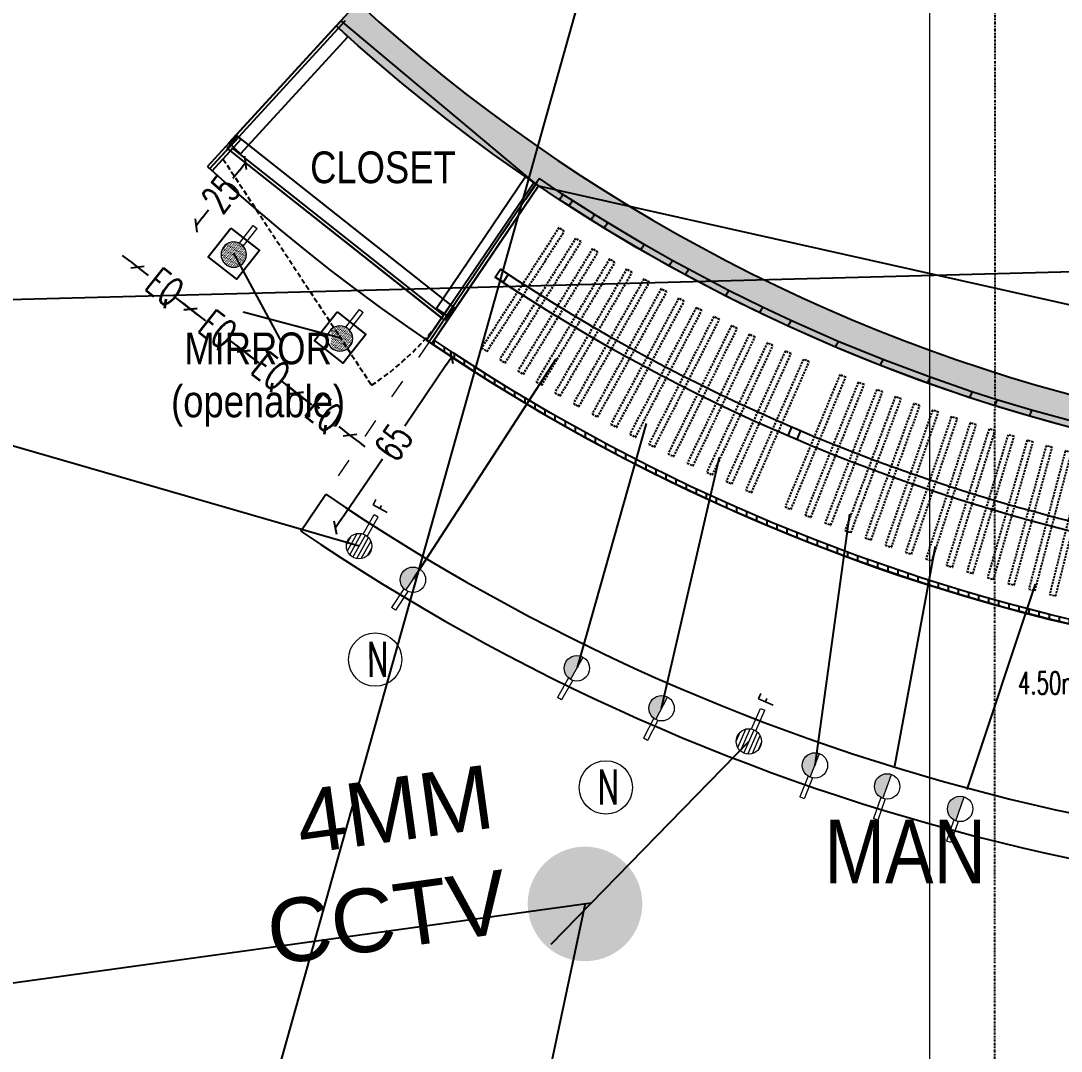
# Model space of a CAD drawing. Header units: millimetres. Extents: x 1734 to 22014, y 983 to 3953.
# Drawn here: x 3007.7 to 3335.3, y 2669.5 to 2993.9 of the extents above; entities that cross this region are included whole.
import ezdxf

# ---------------------------------------------------------------- set-up
doc = ezdxf.new("R2010")
doc.units = ezdxf.units.MM
for name, pattern in [('ACAD_ISO03W100', [30, 12, -18]), ('DASH', [0.35, 0.25, -0.1]), ('DASHDOT', [25.4, 12.7, -6.35, 0, -6.35]), ('HIDDEN1', [0.375, 0.25, -0.125]), ('HIDDEN2', [4.7624999999999975, 3.174999999999998, -1.587499999999999]), ('PUNTO2', [0.125, 0, -0.125])]:
    doc.linetypes.add(name, pattern=pattern)
for name, color, linetype in [('FLOO_areas', 6, 'Continuous'), ('LAY_frames', 3, 'Continuous'), ('LAY_furn prod', 8, 'Continuous'), ('LAY_furn wall', 1, 'Continuous'), ('LAY_new wall', 6, 'Continuous'), ('LAY_new wall hatch', 8, 'Continuous'), ('LAY_text', 3, 'Continuous'), ('LD_beam', 240, 'Continuous'), ('LD_light integrated', 240, 'Continuous'), ('LD_pointing', 30, 'Continuous'), ('LD_quote', 242, 'Continuous'), ('MAT_mirror', 9, 'Continuous'), ('MATERIALE_xorel scuro', 177, 'Continuous'), ('MATERIALS_blackglass', 10, 'Continuous'), ('SURVEY_axis', 8, 'Continuous'), ('SURVEY_proiections', 8, 'Continuous'), ('SURVEY_window', 2, 'Continuous')]:
    doc.layers.add(name, color=color, linetype=linetype)
doc.layers.add('LD_light', color=240, linetype='Continuous', lineweight=5)
doc.layers.add('LD_text', color=7, linetype='Continuous', lineweight=9)
doc.styles.add('Detail 1-50', font='Arial Narrow.ttf', dxfattribs={"height": 0.125})
doc.styles.add('SIMPLEX', font='SIMPLEX.SHX', dxfattribs={"width": 0.65})
doc.styles.get("Standard").update_dxf_attribs({"font": 'Arial.ttf'})
doc.dimstyles.new('Illuminazione 1_100', dxfattribs={"dimtxt": 9, "dimasz": 3, "dimexe": 0.05, "dimexo": 0.05, "dimgap": 1.5, "dimtad": 0, "dimdec": 0, "dimlfac": -1, "dimzin": 0, "dimdsep": 46, "dimtxsty": 'SIMPLEX', "dimblk": 'LINEET2S', "dimcen": 0, "dimdle": 0.1000000014901161, "dimse1": 1, "dimse2": 1, "dimclrd": 7, "dimclrt": 256, "dimadec": 0, "dimazin": 0, "dimtfac": 1, "dimtdec": 0, "dimtix": 1, "dimtmove": 2, "dimatfit": 3, "dimldrblk": 'OBLIQUE', "dimfxl": 1, "dimtolj": 1, "dimarcsym": 0})

# ---------------------------------------------------------------- blocks, each defined once
blk = doc.blocks.new('LINEET2S')
blk.add_line((-1, 0), (0, 0))
at = {"color": 5}
blk.add_line((0.5, 0.5), (-0.5, -0.5), dxfattribs=at)
blk = doc.blocks.new('*D316')
at = {"layer": 'DEFPOINTS', "color": 0, "transparency": 16777216}
for p in [(3078.342246292975, 2949.17870979653), (3090.093342338753, 2940.025951754117), (3074.726183149559, 2920.296274344729)]:
    blk.add_point(p, dxfattribs=at)
at = {"layer": 'LD_quote', "color": 7, "lineweight": -2, "transparency": 16777216}
for p, q in [((3076.498791379063, 2946.81192421681), (3074.490419412297, 2944.233403975398)), ((3064.818542017694, 2931.815817966862), (3066.82691398446, 2934.394338208275))]:
    blk.add_line(p, q, dxfattribs=at)
at = {"layer": 'LD_quote', "color": 7, "lineweight": -2, "transparency": 16777216, "xscale": 3, "yscale": 3, "zscale": 3}
for p, rotation in [((3078.342246292976, 2949.178709796531), 52.08549308568668), ((3062.975087103781, 2929.449032387142), 232.0854930856867)]:
    blk.add_blockref('LINEET2S', p, dxfattribs=dict(at, rotation=rotation))
at = {"layer": 'LD_quote', "transparency": 16777216, "insert": (3070.658666698379, 2939.313871091837), "char_height": 9, "attachment_point": 5, "rotation": 52.08549308568668, "style": 'SIMPLEX'}
blk.add_mtext('\\A1;25', dxfattribs=at)
blk = doc.blocks.new('_Oblique')
at = {"color": 0, "linetype": 'ByBlock', "lineweight": -2}
blk.add_line((-0.5, -0.5), (0.5, 0.5), dxfattribs=at)
blk = doc.blocks.new('*D317')
at = {"layer": 'DEFPOINTS', "color": 0, "transparency": 16777216}
for p in [(3057.998398743187, 2933.505829609387), (3074.725269969535, 2920.296995442173), (3061.151150034264, 2903.107548342304)]:
    blk.add_point(p, dxfattribs=at)
at = {"layer": 'LD_quote', "color": 7, "lineweight": -2, "transparency": 16777216}
for p, q in [((3042.069863933776, 2918.175611005541), (3039.715449059635, 2920.034839501565)), ((3044.424278807916, 2916.316382509518), (3047.784582813541, 2913.662825979961)), ((3061.151150034263, 2903.107548342304), (3057.790846028638, 2905.76110487186)), ((3063.505564908403, 2901.248319846281), (3065.859979782544, 2899.389091350257))]:
    blk.add_line(p, q, dxfattribs=at)
at = {"layer": 'LD_quote', "color": 7, "lineweight": -2, "transparency": 16777216, "xscale": 3, "yscale": 3, "zscale": 3}
for p, rotation in [((3044.424278807916, 2916.316382509518), 321.7026428640445), ((3061.151150034263, 2903.107548342304), 141.7026428640445)]:
    blk.add_blockref('LINEET2S', p, dxfattribs=dict(at, rotation=rotation))
at = {"layer": 'LD_quote', "transparency": 16777216, "insert": (3052.787714421091, 2909.711965425911), "char_height": 9, "attachment_point": 5, "rotation": 321.7026428640445, "style": 'SIMPLEX'}
blk.add_mtext('\\A1;EQ', dxfattribs=at)
blk = doc.blocks.new('farettosingolo11.5x11.5')
at = {"layer": 'LD_beam'}
blk.add_lwpolyline([(-5.75, 5.75), (5.75, 5.75), (5.75, -5.75), (-5.75, -5.75)], close=True, dxfattribs=at)
blk.add_point((0, 0), dxfattribs=at)
blk = doc.blocks.new('pureopalplan')
at = {"layer": 'LD_light'}
h = blk.add_hatch(dxfattribs=at)
h.set_pattern_fill('DOTS', color=256, scale=8.062499999999915)
h.set_pattern_definition([(0, (0, 0), (0.2519531249999973, 0.5039062499999947), [0, -0.5039062499999947])])
h.paths.add_polyline_path([(4.299999999999954, 0, 1), (-4.299999999999954, 0, 1)])
for p, q in [((4.223737791997336, 0.8062499999987267), (11.80825933779306, 0.8062499999987267)), ((11.80825933779306, -0.8062500000012278), (11.80825933779306, 0.8062499999987267)), ((4.223737791997336, -0.8062500000012278), (11.80825933779306, -0.8062500000012278))]:
    blk.add_line(p, q, dxfattribs=at)
blk.add_circle((0, 0), 4.299999999999954, dxfattribs=at)
blk = doc.blocks.new('*D318')
at = {"layer": 'DEFPOINTS', "color": 0, "transparency": 16777216}
for p in [(3074.72618314956, 2920.29627434473), (3091.453054375907, 2907.087440177517), (3077.87893444063, 2889.89799307764)]:
    blk.add_point(p, dxfattribs=at)
at = {"layer": 'LD_quote', "color": 7, "lineweight": -2, "transparency": 16777216}
for p, q in [((3058.797648340143, 2904.966055740876), (3056.443233466003, 2906.8252842369)), ((3061.152063214284, 2903.106827244852), (3064.512367219909, 2900.453270715296)), ((3077.87893444063, 2889.89799307764), (3074.518630435006, 2892.551549607196)), ((3080.233349314771, 2888.038764581616), (3082.587764188911, 2886.179536085593))]:
    blk.add_line(p, q, dxfattribs=at)
at = {"layer": 'LD_quote', "color": 7, "lineweight": -2, "transparency": 16777216, "xscale": 3, "yscale": 3, "zscale": 3}
for p, rotation in [((3061.152063214284, 2903.106827244852), 321.7026428640463), ((3077.87893444063, 2889.89799307764), 141.7026428640463)]:
    blk.add_blockref('LINEET2S', p, dxfattribs=dict(at, rotation=rotation))
at = {"layer": 'LD_quote', "transparency": 16777216, "insert": (3069.515498827457, 2896.502410161245), "char_height": 9, "attachment_point": 5, "rotation": 321.7026428640463, "style": 'SIMPLEX'}
blk.add_mtext('\\A1;EQ', dxfattribs=at)
blk = doc.blocks.new('*D319')
at = {"layer": 'DEFPOINTS', "color": 0, "transparency": 16777216}
for p in [(3091.452141195881, 2907.088161274961), (3108.179012422224, 2893.879327107749), (3094.604892486955, 2876.689880007884)]:
    blk.add_point(p, dxfattribs=at)
at = {"layer": 'LD_quote', "color": 7, "lineweight": -2, "transparency": 16777216}
for p, q in [((3075.523606386472, 2891.75794267112), (3073.169191512332, 2893.617171167144)), ((3077.878021260612, 2889.898714175097), (3081.238325266236, 2887.245157645541)), ((3094.604892486956, 2876.689880007884), (3091.244588481332, 2879.34343653744)), ((3096.959307361096, 2874.830651511861), (3099.313722235236, 2872.971423015837))]:
    blk.add_line(p, q, dxfattribs=at)
at = {"layer": 'LD_quote', "color": 7, "lineweight": -2, "transparency": 16777216, "xscale": 3, "yscale": 3, "zscale": 3}
for p, rotation in [((3077.878021260612, 2889.898714175097), 321.7026428640413), ((3094.604892486956, 2876.689880007884), 141.7026428640413)]:
    blk.add_blockref('LINEET2S', p, dxfattribs=dict(at, rotation=rotation))
at = {"layer": 'LD_quote', "transparency": 16777216, "insert": (3086.241456873784, 2883.29429709149), "char_height": 9, "attachment_point": 5, "rotation": 321.7026428640413, "style": 'SIMPLEX'}
blk.add_mtext('\\A1;EQ', dxfattribs=at)
blk = doc.blocks.new('*D320')
at = {"layer": 'DEFPOINTS', "color": 0, "transparency": 16777216}
for p in [(3108.184146419877, 2893.884852563719), (3124.911017646219, 2880.676018396506), (3111.336897710945, 2863.486571296635)]:
    blk.add_point(p, dxfattribs=at)
at = {"layer": 'LD_quote', "color": 7, "lineweight": -2, "transparency": 16777216}
for p, q in [((3092.255611610462, 2878.55463395987), (3089.901196736321, 2880.413862455895)), ((3094.610026484602, 2876.695405463847), (3097.970330490225, 2874.041848934291)), ((3111.336897710944, 2863.486571296634), (3107.976593705321, 2866.14012782619)), ((3113.691312585085, 2861.62734280061), (3116.045727459225, 2859.768114304587))]:
    blk.add_line(p, q, dxfattribs=at)
at = {"layer": 'LD_quote', "color": 7, "lineweight": -2, "transparency": 16777216, "xscale": 3, "yscale": 3, "zscale": 3}
for p, rotation in [((3094.610026484602, 2876.695405463847), 321.7026428640396), ((3111.336897710944, 2863.486571296634), 141.7026428640396)]:
    blk.add_blockref('LINEET2S', p, dxfattribs=dict(at, rotation=rotation))
at = {"layer": 'LD_quote', "transparency": 16777216, "insert": (3102.973462097774, 2870.090988380241), "char_height": 9, "attachment_point": 5, "rotation": 321.7026428640396, "style": 'SIMPLEX'}
blk.add_mtext('\\A1;EQ', dxfattribs=at)
blk = doc.blocks.new('purefasciostrettoplan')
at = {"layer": 'LD_light'}
blk.add_hatch(color=256, dxfattribs=at).paths.add_polyline_path([(-4.300000000000005, -3.20375193e-08, 1), (4.300000000000005, 0)])
for p, q in [((4.300000000000181, 0), (-4.300000001001535, -3.20375193e-08)), ((4.22373778999281, 0.8062499999999772), (11.80825933678989, 0.8062499999999772)), ((11.80825933678989, 0.8062499999999772), (11.80825933779124, -0.806250000000091)), ((4.223737790994163, -0.806250000000091), (11.80825933779124, -0.806250000000091))]:
    blk.add_line(p, q, dxfattribs=at)
blk.add_circle((0, 0), 4.300000000000005, dxfattribs=at)
blk = doc.blocks.new('A$C2ABF7FAD')
at = {"layer": 'LD_light', "ltscale": 0.5}
h = blk.add_hatch(dxfattribs=at)
h.set_pattern_fill('LINE', color=70, scale=10, angle=450.0000000140827, style=0)
h.set_pattern_definition([(90.00000001408272, (4318.243481400244, -3313.514310298712), (-1.25, -3.072372e-10), [])])
h.paths.add_polyline_path([(-9.2636473701e-06, 4.00000228616409, 1), (7.999990736352628, 4.00000228616409, 1)])
at = {"layer": 'LD_light', "color": 70}
for p, q in [((3.249990748467098, 7.929060644635682), (3.24999073809522, 14.9844295558014)), ((3.24999073809522, 14.9844295558014), (4.749990734606398, 14.98442957318912)), ((4.749990744981914, 7.929060662023402), (4.749990734606398, 14.98442957318912))]:
    blk.add_line(p, q, dxfattribs=at)
blk.add_circle((3.999990736352629, 4.00000228616409), 3.999999999999999, dxfattribs=at)
at = {"layer": 'LD_light', "color": 70, "insert": (3.999990736352629, 18.20237662298677), "char_height": 5.075721127553122, "width": 7.492213639557688, "attachment_point": 5, "rotation": 90.00000001434313, "style": 'SIMPLEX'}
blk.add_mtext('F', dxfattribs=at)
blk = doc.blocks.new('*D369')
at = {"layer": 'DEFPOINTS', "color": 0, "transparency": 16777216}
for p in [(3136.254876558538, 2892.83737781164), (3143.308522887426, 2888.049825258619), (3099.751282368944, 2839.055525749432)]:
    blk.add_point(p, dxfattribs=at)
at = {"layer": 'LD_beam', "color": 7, "lineweight": -2, "transparency": 16777216}
for p, q in [((3141.623741617137, 2885.56758593267), (3128.558664004443, 2866.318410969307)), ((3108.48970996812, 2836.750212522359), (3121.554787580813, 2855.999387485723))]:
    blk.add_line(p, q, dxfattribs=at)
at = {"layer": 'LD_beam', "color": 7, "lineweight": -2, "transparency": 16777216, "xscale": 3, "yscale": 3, "zscale": 3}
for p, rotation in [((3143.308522887426, 2888.049825258619), 55.83391154821252), ((3106.804928697831, 2834.267973196411), 235.8339115482125)]:
    blk.add_blockref('LINEET2S', p, dxfattribs=dict(at, rotation=rotation))
at = {"layer": 'LD_beam', "transparency": 16777216, "insert": (3125.056725792628, 2861.158899227515), "char_height": 9, "attachment_point": 5, "rotation": 55.83391154821252, "style": 'SIMPLEX'}
blk.add_mtext('\\A1;65', dxfattribs=at)
blk = doc.blocks.new('*D372')
at = {"layer": 'DEFPOINTS', "color": 0, "transparency": 16777216}
for p in [(3053.679612821601, 3080.058833684498), (3061.321507958283, 3073.092364494133), (2966.099444808351, 2983.987431985634)]:
    blk.add_point(p, dxfattribs=at)
at = {"layer": 'LD_beam', "color": 7, "lineweight": -2, "transparency": 16777216}
for p, q in [((3059.300427161183, 3070.875332150752), (3023.23375905776, 3031.311862042094)), ((2975.762420742133, 2979.23799513865), (3011.829088845554, 3018.801465247306))]:
    blk.add_line(p, q, dxfattribs=at)
at = {"layer": 'LD_beam', "color": 7, "lineweight": -2, "transparency": 16777216, "xscale": 3, "yscale": 3, "zscale": 3}
for p, rotation in [((3061.321507958283, 3073.092364494133), 47.64721734335128), ((2973.741339945033, 2977.020962795269), 227.6472173433513)]:
    blk.add_blockref('LINEET2S', p, dxfattribs=dict(at, rotation=rotation))
at = {"layer": 'LD_beam', "transparency": 16777216, "insert": (3017.531423951657, 3025.056663644701), "char_height": 9, "attachment_point": 5, "rotation": 47.64721734335128, "style": 'SIMPLEX'}
blk.add_mtext('\\A1;130', dxfattribs=at)
blk = doc.blocks.new('n')
at = {"layer": 'LD_light'}
blk.add_circle((0, 0), 8.4, dxfattribs=at)
at = {"layer": 'LD_light', "style": 'SIMPLEX', "width": 0.65}
blk.add_text('N', height=11.00743271275656, dxfattribs=at).set_placement((-2.548315764128347, -5.407151251711184))

msp = doc.modelspace()

# ---------------------------------------------------------------- hatches: boundary and pattern name
h = msp.add_hatch(color=3)
h.dxf.hatch_style = 1
h.paths.add_polyline_path([(3167.481062874605, 2713.400384484053, 1), (3203.202310079555, 2718.355069995145, 1)])
at = {"layer": 'LAY_new wall hatch'}
h = msp.add_hatch(color=144, dxfattribs=at)
h.dxf.hatch_style = 1
edge = h.paths.add_edge_path()
edge.add_arc((3478.831181513336, 3397.557809441917), 539.999999999802, 227.466394643193, 287.2872587308551)
edge.add_line((3639.298958400603, 2881.951280603653), (3642.270583898513, 2872.403011551082))
edge.add_arc((3478.831181513386, 3397.55780944215), 550.0000000000146, 227.4663946432055, 287.28725873084227, ccw=False)
edge.add_line((3107.018794232587, 2992.273281407131), (3113.77901945588, 2999.64209100777))
at = {"layer": 'LD_light integrated'}
h = msp.add_hatch(dxfattribs=at)
h.set_pattern_fill('ANSI31', color=256, angle=45)
h.set_pattern_definition([(90, (5522.298864914985, 16571.18551707434), (-3.175, 9.992007221626409e-16), [])])
edge = h.paths.add_edge_path()
edge.add_line((3572.425935860556, 2794.781619211258), (3572.195124525635, 2796.263754875653))
edge.add_arc((3478.56265966058, 3397.516789398903), 608.5000000001004, 235.95297050537522, 278.85151073936845, ccw=False)
edge.add_line((3137.879814268523, 2893.326895751979), (3137.083206437983, 2892.27713714013))
edge.add_arc((3478.518533078775, 3396.167511037049), 608.6736327329136, 235.8784947261363, 278.8751586479237)

# ---------------------------------------------------------------- linework, layer by layer
at = {"color": 3}
for p, q in [((3043.722344086087, 2503.001023814338), (3206.270492847712, 3081.454430061675)), ((2770.342774325432, 2900.087779617275), (3359.699951774374, 2915.504084705053)), ((3187.249211753839, 2716.142308926699), (2592.089110239087, 2633.591128257205)), ((3185.381523193552, 2716.065958857521), (3063.313041507796, 2139.282783953748))]:
    msp.add_line(p, q, dxfattribs=at)
at = {"color": 144, "linetype": 'HIDDEN2', "ltscale": 0.2}
for points in [[(3177.133681679072, 2928.745620400792), (3152.781417118451, 2890.904277787588), (3154.463254567931, 2889.821954918226), (3178.815519128548, 2927.663297531431)], [(3182.406446986668, 2925.394038319469), (3158.479786800657, 2887.282164417188), (3160.173647862979, 2886.218757297812), (3184.100308048994, 2924.330631200093)], [(3187.716441229932, 2922.101756804556), (3164.218390444712, 2883.724138206004), (3165.924062382426, 2882.67978039333), (3189.422113167646, 2921.057398991881)], [(3193.062997509591, 2918.869189344284), (3169.996507320946, 2880.230646017993), (3171.71377591322, 2879.205468676279), (3194.780266101876, 2917.844012002563)], [(3198.445444334466, 2915.696741927186), (3175.813411737061, 2876.802126612074), (3177.542061306624, 2875.796258496633), (3200.174093904025, 2914.690873811744)], [(3203.863105705746, 2912.584812991141), (3181.668373129341, 2873.439010587023), (3183.408186569526, 2872.452578028071), (3205.602919145924, 2911.598380432191)], [(3209.315301201917, 2909.53379337331), (3187.560656154357, 2870.141720327393), (3189.311414956399, 2869.174847214169), (3211.066060003959, 2908.566920260087)], [(3214.801346064218, 2906.544066261054), (3193.489520781313, 2866.910669950475), (3195.251005061786, 2865.963477715677), (3216.562830344679, 2905.596874026262)], [(3220.320551282621, 2903.616007143825), (3199.454222385059, 2863.746265254275), (3201.22621091349, 2862.818872858827), (3222.092539811041, 2902.688614748379)], [(3225.872223682396, 2900.749983765979), (3205.454011839534, 2860.648903666553), (3207.23628206618, 2859.741427584648), (3227.654493909034, 2899.842507684076)], [(3231.455666011163, 2897.946356080605), (3211.488135611871, 2857.618974194917), (3213.280463695683, 2856.731528399395), (3233.247994094971, 2897.058910285081)], [(3237.070177026439, 2895.205476204325), (3217.555835857089, 2854.65685737795), (3219.357996693816, 2853.789553325979), (3238.872337863166, 2894.338172152356)], [(3242.715051583727, 2892.527688373051), (3223.656350513163, 2851.762925237431), (3225.468117763645, 2850.915871856516), (3244.526818834198, 2891.680634992139)], [(3248.389580725092, 2889.913328898774), (3229.788913396882, 2848.937541231598), (3231.610059515428, 2848.110844905898), (3250.21072684363, 2889.086632573078)], [(3254.093051768141, 2887.362726127309), (3235.952754299917, 2846.181060209517), (3237.783050562932, 2845.374824766483), (3255.923348031156, 2886.556490684275)], [(3265.583950745357, 2882.454063998774), (3248.3711697865, 2840.876183200653), (3250.219075599751, 2840.111170713593), (3267.431856558611, 2881.689051511713)], [(3271.369935500552, 2880.096621136369), (3254.624184701304, 2838.328453470432), (3256.480547708685, 2837.584197879353), (3273.226298507929, 2879.352365545294)], [(3277.181975980799, 2877.804167888671), (3260.905358493859, 2835.850959153412), (3262.76994554876, 2835.127553931768), (3279.046563035696, 2877.080762667031)], [(3283.01934223323, 2875.576992172253), (3267.213902291329, 2833.44401140607), (3269.086479214271, 2832.741547408653), (3284.891919156165, 2874.874528174835)], [(3288.881301124249, 2873.41537370528), (3273.549023783427, 2831.107912524719), (3275.42935539145, 2830.426477976239), (3290.761632732276, 2872.733939156797)], [(3294.767116431598, 2871.319583972358), (3279.909927321864, 2828.842955907529), (3281.797777458076, 2828.182636391542), (3296.654966567814, 2870.65926445637)], [(3300.676048936806, 2869.289886190462), (3286.295814020315, 2826.649426017681), (3288.190945583548, 2826.010304465834), (3302.571180500043, 2868.65076463862)], [(3306.607356518023, 2867.326535275872), (3292.705881854723, 2824.52759834765), (3294.608056829311, 2823.90975502928), (3308.509531492611, 2866.708691957504)], [(3312.560294243267, 2865.429777812134), (3299.139325764067, 2822.477739384597), (3301.048305249733, 2821.881251896632), (3314.469273728933, 2864.83329032417)], [(3318.534114463942, 2863.599852019123), (3305.595337751427, 2820.500106576903), (3307.510881993305, 2819.925049834126), (3320.449658705817, 2863.024795276343)], [(3324.528066908755, 2861.836987723097), (3312.073106985506, 2818.594948301828), (3313.994975404228, 2818.041394527461), (3326.449935327473, 2861.283433948732)], [(3330.541398777939, 2860.141406327861), (3318.57181990243, 2816.762503834327), (3320.499771124363, 2816.230522550972), (3332.469349999872, 2859.609425044505)], [(3336.573354837812, 2858.513320786929), (3325.090660307942, 2815.003003317), (3327.024452195496, 2814.492661337892), (3338.507146725362, 2858.002978807825)], [(3342.623177515612, 2856.952935576799), (3331.628809479917, 2813.316667731165), (3333.568199161939, 2812.828029151799), (3344.562567197641, 2856.464296997436)]]:
    msp.add_lwpolyline(points, close=True, dxfattribs=at)
at = {"layer": 'FLOO_areas', "color": 144}
for points in [[(3108.501224656236, 2993.889166555516), (3169.206766634888, 2942.989088882578)], [(3135.427711994897, 2893.397064121108), (3169.206766634888, 2942.989088882579)]]:
    msp.add_lwpolyline(points, dxfattribs=at)
msp.add_arc((3478.831181513382, 3397.557809442132), 610, 235.7397022283653, 279.0139521555447, dxfattribs=at)
at = {"layer": 'LAY_frames', "color": 144, "linetype": 'HIDDEN2', "ltscale": 0.5}
msp.add_lwpolyline([(3071.341215439214, 2950.425373120652), (3118.14344912735, 2879.160643404767)], dxfattribs=at)
msp.add_arc((3071.341215439214, 2950.425373120652), 85.25908033563348, 303.2944146512267, 322.4385264277938, dxfattribs=at)
at = {"layer": 'LAY_furn prod', "color": 144}
for points in [[(3161.176803950533, 2914.064782255813), (3159.517566583276, 2911.565396059345), (3157.018180386811, 2913.224633426608), (3158.677417754068, 2915.724019623073)], [(3250.455654281104, 2866.024369652355), (3253.227513000973, 2864.876850921766), (3252.079994270382, 2862.104992201892), (3249.308135550509, 2863.252510932482)]]:
    msp.add_lwpolyline(points, close=True, dxfattribs=at)
for radius, start, end in [(578.5, 236.3993467329086, 278.3543066411276), (581.5, 236.3981281528253, 278.3555252211456)]:
    msp.add_arc((3478.831181513382, 3397.557809442135), radius, start, end, dxfattribs=at)
at = {"layer": 'LAY_furn wall', "color": 144}
msp.add_lwpolyline([(3137.084371754456, 2892.27658277762), (3170.698812058614, 2941.976375564293), (3563.22094514436, 2854.070580710575), (3572.427101176836, 2794.78106484892, -0.1893973115738291)], format="xyb", dxfattribs=at)
msp.add_arc((3478.831181513004, 3397.557809441711), 609.9999999994261, 227.4663946431529, 287.2872837185616, dxfattribs=at)
at = {"layer": 'LAY_new wall', "color": 6}
for p, q in [((3073.217668116155, 2955.429233403951), (3107.018794232587, 2992.273281407131)), ((3107.018794232587, 2992.273281407131), (3108.8609966327463, 2990.5832251013094)), ((3076.9020729164736, 2952.049120792308), (3110.7031990329056, 2988.893168795488)), ((3110.7031990329056, 2988.893168795488), (3108.8609966327463, 2990.5832251013094)), ((3072.712464342658, 2953.764128373736), (3074.262691534271, 2955.7254533479268)), ((3073.217668116155, 2955.429233403951), (3075.0598705163143, 2953.7391770981294)), ((3075.812918725884, 2957.6867783221173), (3074.262691534271, 2955.7254533479268)), ((3144.270268522456, 2903.578231030401), (3075.812918725884, 2957.6867783221173)), ((3141.16981413923, 2899.65558108202), (3072.712464342658, 2953.764128373736)), ((3076.9020729164736, 2952.049120792308), (3075.0598705163143, 2953.7391770981294)), ((3166.5571626597243, 2944.7775789229727), (3138.5451290729306, 2903.3610849340866)), ((3170.698812058614, 2941.976375564293), (3142.68677847182, 2900.559881575407)), ((3166.5571626597243, 2944.7775789229727), (3168.6279873591693, 2943.3769772436326)), ((3170.698812058614, 2941.976375564293), (3168.6279873591693, 2943.3769772436326)), ((3138.5451290729306, 2903.3610849340866), (3140.615953772375, 2901.9604832547466)), ((3144.270268522456, 2903.578231030401), (3142.720041330843, 2901.6169060562106)), ((3142.68677847182, 2900.559881575407), (3140.615953772375, 2901.9604832547466)), ((3141.16981413923, 2899.65558108202), (3142.720041330843, 2901.6169060562106))]:
    msp.add_line(p, q, dxfattribs=at)
at = {"layer": 'LAY_new wall', "color": 144}
msp.add_lwpolyline([(3113.77901945588, 2999.64209100777, 0.2671116214526476), (3639.298958400603, 2881.951280603653), (3642.270583898513, 2872.403011551082, -0.2671116214525296), (3107.018794232587, 2992.273281407131)], format="xyb", close=True, dxfattribs=at)
at = {"layer": 'LD_beam'}
msp.add_line((3095.818404918504, 2833.264802568357), (3103.684159819375, 2844.846248930509), dxfattribs=at)
for points in [[(3103.684159819375, 2844.846248930508, 0.1796014898901429), (3554.535277795771, 2733.944673311022, -0.09846312216451626), (3677.020881759036, 2724.483126759071, -0.1635686114274277), (3820.786980154273, 2632.741272952288, -0.3935723853110216), (3788.454169615063, 2285.099578778802, -0.03504583535313545), (3760.065200932473, 2263.153614280543, -0.07069992422868218), (3631.422942523535, 2201.509779061661, -0.03571513153377004), (3561.773736494746, 2184.842811221438, -0.03571513153377004)], [(3095.818404918504, 2833.264802568357, 0.1796149183137328), (3556.166090292892, 2720.039937393114, -0.09866643415745323), (3673.441319920079, 2710.946803142629, -0.163626812413934), (3809.794133212148, 2624.070576674703, -0.3933940696627031), (3779.13730210729, 2295.549266804892, -0.03504583535313456), (3752.299139267379, 2274.802145785156, -0.07069992422868206), (3627.209559286017, 2214.860711676793, -0.03571513153376941), (3559.495114547561, 2198.656133849313, -0.03571513153376941)]]:
    msp.add_lwpolyline(points, format="xyb", dxfattribs=at)
at = {"layer": 'LD_light integrated'}
msp.add_lwpolyline([(3572.425935860556, 2794.781619211258), (3572.195124525642, 2796.263754875653, -0.1894279036659402), (3137.820392700582, 2893.367085512062), (3137.083206437983, 2892.277137140129, 0.1898408510721243), (3572.425935861007, 2794.78161921136)], format="xyb", dxfattribs=at)
at = {"layer": 'LD_pointing'}
for p, q in [((3074.804406148822, 2920.584967097308), (3089.826480720887, 2892.538576376041)), ((3108.439274036347, 2894.034298419029), (3077.671361250967, 2902.133576150381)), ((3131.326798940776, 2818.188921401706), (3176.25320915084, 2887.47052296472)), ((3114.197009283791, 2828.536293869725), (2973.470608412201, 2869.131694994933)), ((3182.923319832858, 2790.319314823573), (3204.698615578131, 2867.126035833984)), ((3209.455957766666, 2777.469015140333), (3227.665342052394, 2856.489491780847)), ((3257.861020972483, 2759.462303627222), (3268.721337751405, 2838.575469725631)), ((3282.861606335602, 2759.379523003412), (3295.674451089446, 2828.490608050306)), ((3305.708505449424, 2751.891270238038), (3327.15062471358, 2816.580018937863)), ((3236.913717072501, 2767.04961607204), (3174.568757785728, 2703.144539981753))]:
    msp.add_line(p, q, dxfattribs=at)
at = {"layer": 'LD_text'}
msp.add_line((3293.688641325674, 3572.967690072205), (3293.872492386245, 2401.852933789757), dxfattribs=at)
at = {"layer": 'LD_text', "color": 9, "linetype": 'ACAD_ISO03W100', "ltscale": 0.5}
msp.add_line((3169.940429082877, 2942.489992215632), (3099.751282368939, 2839.055525749432), dxfattribs=at)
at = {"layer": 'MAT_mirror', "color": 1}
for p, q in [((3073.693361017104, 2952.989268899858), (3074.0034080455616, 2953.3815326378517)), ((3140.18638554979, 2900.432882283707), (3073.693361017104, 2952.989268899858)), ((3074.3134550740187, 2953.7737963758454), (3074.0034080455616, 2953.3815326378517)), ((3140.8064796067047, 2901.2174097596944), (3074.3134550740187, 2953.7737963758454)), ((3140.18638554979, 2900.432882283707), (3140.4964325782475, 2900.8251460217007)), ((3140.8064796067047, 2901.2174097596944), (3140.4964325782475, 2900.8251460217007))]:
    msp.add_line(p, q, dxfattribs=at)
at = {"layer": 'MATERIALE_xorel scuro', "color": 1}
for p, q in [((3169.870482178845, 2942.53661623602), (3170.425406723156, 2943.3685169212713)), ((3177.301374105402, 2937.579793397336), (3169.870482178845, 2942.53661623602)), ((3170.980331267467, 2944.2004176065225), (3170.425406723156, 2943.3685169212713)), ((3178.401821464257, 2939.249866250359), (3170.980331267467, 2944.2004176065225)), ((3178.401821464257, 2939.249866250359), (3177.851597784829, 2938.4148298238474)), ((3181.4097387077663, 2937.2921703871357), (3178.401821464257, 2939.249866250359)), ((3177.301374105402, 2937.579793397336), (3177.851597784829, 2938.4148298238474)), ((3180.327776916889, 2935.610066245673), (3177.301374105402, 2937.579793397336)), ((3180.327776916889, 2935.610066245673), (3180.8687578123277, 2936.451118316404)), ((3187.263944706247, 2931.201136475347), (3180.327776916889, 2935.610066245673)), ((3181.4097387077663, 2937.2921703871357), (3180.8687578123277, 2936.451118316404)), ((3188.3268015768203, 2932.895384534668), (3181.4097387077663, 2937.2921703871357)), ((3187.263944706247, 2931.201136475347), (3187.7953731415337, 2932.0482605050074)), ((3188.3268015768203, 2932.895384534668), (3187.7953731415337, 2932.0482605050074)), ((3192.428508172611, 2930.3560866630246), (3188.3268015768203, 2932.895384534668)), ((3191.389880773011, 2928.646838543939), (3187.263944706247, 2931.201136475347)), ((3191.389880773011, 2928.646838543939), (3191.909194472811, 2929.5014626034817)), ((3192.428508172611, 2930.3560866630246), (3191.909194472811, 2929.5014626034817)), ((3203.92313033196, 2923.501443195328), (3192.428508172611, 2930.3560866630246)), ((3202.917281639318, 2921.772647991839), (3191.389880773011, 2928.646838543939)), ((3202.917281639318, 2921.772647991839), (3203.420205985639, 2922.637045593584)), ((3203.92313033196, 2923.501443195328), (3203.420205985639, 2922.637045593584)), ((3212.8352281148877, 2918.443941157822), (3203.92313033196, 2923.501443195328)), ((3211.860837988563, 2916.697293618427), (3202.917281639318, 2921.772647991839)), ((3211.860837988563, 2916.697293618427), (3212.3480330517255, 2917.5706173881244)), ((3216.94497216574, 2913.909576370287), (3211.860837988563, 2916.697293618427)), ((3212.8352281148877, 2918.443941157822), (3212.3480330517255, 2917.5706173881244)), ((3217.890476668637, 2915.672062388339), (3212.8352281148877, 2918.443941157822)), ((3217.890476668637, 2915.672062388339), (3217.4177244171888, 2914.790819379313)), ((3230.565284082493, 2909.021332565104), (3217.890476668637, 2915.672062388339)), ((3216.94497216574, 2913.909576370287), (3217.4177244171888, 2914.790819379313)), ((3229.657153279932, 2907.239235804631), (3216.94497216574, 2913.909576370287)), ((3229.657153279932, 2907.239235804631), (3230.1112186812124, 2908.1302841848674)), ((3240.336132966819, 2901.957050949197), (3229.657153279932, 2907.239235804631)), ((3230.565284082493, 2909.021332565104), (3230.1112186812124, 2908.1302841848674)), ((3241.205027185859, 2903.7585554521065), (3230.565284082493, 2909.021332565104)), ((3240.336132966819, 2901.957050949197), (3240.770580076339, 2902.8578032006517)), ((3241.205027185859, 2903.7585554521065), (3240.770580076339, 2902.8578032006517)), ((3250.1833039139988, 2899.5377283471803), (3241.205027185859, 2903.7585554521065)), ((3249.3540012472, 2897.717611241665), (3240.336132966819, 2901.957050949197)), ((3250.1833039139988, 2899.5377283471803), (3249.7686525805993, 2898.6276697944227)), ((3265.026534880308, 2892.9873501542716), (3250.1833039139988, 2899.5377283471803)), ((3249.3540012472, 2897.717611241665), (3249.7686525805993, 2898.6276697944227)), ((3264.245272747557, 2891.1460325657), (3249.3540012472, 2897.717611241665)), ((3265.026534880308, 2892.9873501542716), (3264.6359038139326, 2892.0666913599857)), ((3279.0850989357923, 2887.2586009161714), (3265.026534880308, 2892.9873501542716)), ((3264.245272747557, 2891.1460325657), (3264.6359038139326, 2892.0666913599857)), ((3278.356635893342, 2885.39576813251), (3264.245272747557, 2891.1460325657)), ((3278.356635893342, 2885.39576813251), (3278.7208674145672, 2886.3271845243407)), ((3279.0850989357923, 2887.2586009161714), (3278.7208674145672, 2886.3271845243407)), ((3293.9747755005797, 2881.678069129339), (3279.0850989357923, 2887.2586009161714)), ((3293.298392429428, 2879.795717188628), (3278.356635893342, 2885.39576813251)), ((3293.298392429428, 2879.795717188628), (3293.636583965004, 2880.7368931589835)), ((3306.557776302143, 2875.234275742063), (3293.298392429428, 2879.795717188628)), ((3293.9747755005797, 2881.678069129339), (3293.636583965004, 2880.7368931589835)), ((3307.1892150439176, 2877.1320892554063), (3293.9747755005797, 2881.678069129339)), ((3307.1892150439176, 2877.1320892554063), (3306.8734956730304, 2876.183182498735)), ((3315.0332084164947, 2874.6102611748115), (3307.1892150439176, 2877.1320892554063)), ((3306.557776302143, 2875.234275742063), (3306.8734956730304, 2876.183182498735)), ((3314.438135774133, 2872.700756033706), (3306.557776302143, 2875.234275742063)), ((3314.438135774133, 2872.700756033706), (3314.735672095314, 2873.655508604259)), ((3315.0332084164947, 2874.6102611748115), (3314.735672095314, 2873.655508604259)), ((3325.94551121016, 2871.3165883465167), (3315.0332084164947, 2874.6102611748115)), ((3325.390074316478, 2869.395119902071), (3314.438135774133, 2872.700756033706)), ((3325.390074316478, 2869.395119902071), (3325.667792763319, 2870.3558541242937)), ((3325.94551121016, 2871.3165883465167), (3325.667792763319, 2870.3558541242937)), ((3339.7653168889888, 2867.4968894177673), (3325.94551121016, 2871.3165883465167)), ((3339.252266439624, 2865.563705652592), (3325.390074316478, 2869.395119902071))]:
    msp.add_line(p, q, dxfattribs=at)
at = {"layer": 'MATERIALS_blackglass', "color": 1}
for p, q in [((3066.457442892868, 2948.060423803316), (3109.200859791294, 2994.651785836664)), ((3067.1943238529316, 2947.3844012809873), (3109.9377407513575, 2993.9757633143354)), ((3067.194877970123, 2947.385005282183), (3076.29573551513, 2957.305160933306)), ((3067.9317589301863, 2946.7089827598543), (3077.0326164751937, 2956.6291384109772)), ((3076.29573551513, 2957.305160933306), (3076.6641759951617, 2956.9671496721417)), ((3077.0326164751937, 2956.6291384109772), (3076.6641759951617, 2956.9671496721417)), ((3066.457442892868, 2948.060423803316), (3066.8258833728996, 2947.7224125421517)), ((3067.1943238529316, 2947.3844012809873), (3066.8258833728996, 2947.7224125421517)), ((3067.194877970123, 2947.385005282183), (3067.563318450155, 2947.0469940210187)), ((3067.9317589301863, 2946.7089827598543), (3067.563318450155, 2947.0469940210187)), ((3169.8704821788433, 2942.53661623602), (3136.2560418746743, 2892.8368234493732)), ((3170.698812058621, 2941.976375564284), (3137.084371754452, 2892.276582777637)), ((3169.8704821788433, 2942.53661623602), (3170.284647118732, 2942.256495900152)), ((3170.698812058621, 2941.976375564284), (3170.284647118732, 2942.256495900152)), ((3142.953677271556, 2904.524392477167), (3135.4277119948983, 2893.397064121108)), ((3143.782007151334, 2903.964151805431), (3136.256041874676, 2892.836823449372)), ((3142.953677271556, 2904.524392477167), (3143.367842211445, 2904.244272141299)), ((3143.782007151334, 2903.964151805431), (3143.367842211445, 2904.244272141299)), ((3135.4277119948983, 2893.397064121108), (3135.8418769347873, 2893.11694378524)), ((3136.256041874676, 2892.836823449372), (3135.8418769347873, 2893.11694378524)), ((3136.2560418746743, 2892.8368234493732), (3136.6702068145632, 2892.556703113505)), ((3137.084371754452, 2892.276582777637), (3136.6702068145632, 2892.556703113505))]:
    msp.add_line(p, q, dxfattribs=at)
at = {"layer": 'SURVEY_axis', "color": 144, "linetype": 'DASHDOT', "ltscale": 0.04}
msp.add_line((3313.663327856382, 1125.894521507247), (3314.844704978947, 3789.311964390438), dxfattribs=at)
at = {"layer": 'SURVEY_proiections', "color": 144, "linetype": 'DASH'}
msp.add_lwpolyline([(4512.56136997525, 1032.667156971493, 0.01641728512103077), (4609.502662207586, 2943.229507537124, 0.0646110650992368), (2608.916155865241, 3746.913604447674, 0.0071075090955457), (2376.457822321296, 3803.348738563946)], format="xyb", dxfattribs=at)
at = {"layer": 'SURVEY_window', "color": 144}
msp.add_lwpolyline([(2330.052457056172, 3616.56283426337, -0.06793179091565742), (4407.604071670692, 2833.942840076243, -0.01470641588341894), (4320.09843912322, 1134.203648562926), (4317.592297058498, 1134.300558881415, 0.01469753776655548), (4405.071013918325, 2832.471571886984, 0.06814370098383657), (2329.518819259338, 3614.120348648604, 1.157019953537566)], format="xyb", dxfattribs=at)
at = {"layer": 'SURVEY_window', "color": 144, "linetype": 'HIDDEN1', "ltscale": 0.3}
for radius, start in [(8174.476119507714, 61.56708729832259), (8164.476119507715, 61.60994715289323)]:
    msp.add_arc((512.9623462601267, -4355.960103191676), radius, start, 77.16036684802049, dxfattribs=at)

# ---------------------------------------------------------------- block references
at = {"layer": 'LD_beam', "rotation": 321.7024258736955}
for p in [(3074.804406148822, 2920.584967097308), (3108.262369419142, 2894.173545316297)]:
    msp.add_blockref('farettosingolo11.5x11.5', p, dxfattribs=at)
at = {"layer": 'LD_light'}
for name, p, xscale, yscale, zscale, rotation in [('pureopalplan', (3074.72618314956, 2920.29627434473), -0.9302325581395446, 0.9302325581395452, 0.9302325581395451, 232.1367196465756), ('pureopalplan', (3108.184146419877, 2893.884852563719), -0.9302325581395446, 0.9302325581395452, 0.9302325581395451, 232.1367196465756), ('purefasciostrettoplan', (3131.158571884382, 2817.938869902486), 0.9302325581395442, 0.9302325581395442, 0.9302325581395442, 236.0685285160109), ('purefasciostrettoplan', (3182.774148747965, 2790.057448288486), 0.9302325581395442, 0.9302325581395442, 0.9302325581395442, 240.3321909844517), ('purefasciostrettoplan', (3209.455957779675, 2777.469015133051), 0.9302325581395444, 0.9302325581395444, 0.9302325581395444, 242.5496180805676), ('purefasciostrettoplan', (3257.74646904687, 2759.497412647961), 0.9302325581395443, 0.9302325581395443, 0.9302325581395443, 248.2668479652487), ('purefasciostrettoplan', (3280.486795374793, 2752.86964765418), 0.9302325581395443, 0.9302325581395443, 0.9302325581395443, 250.7705745008443), ('purefasciostrettoplan', (3303.463263628637, 2745.788924867961), 0.9302325581395443, 0.9302325581395443, 0.9302325581395443, 250.7705745008443)]:
    msp.add_blockref(name, p, dxfattribs=dict(at, xscale=xscale, yscale=yscale, zscale=zscale, rotation=rotation))
for p, rotation in [((3108.750401233548, 2827.008417916898), 330.6697240389374), ((3231.656249324278, 2764.961799735142), 336.6586586651933)]:
    msp.add_blockref('A$C2ABF7FAD', p, dxfattribs=dict(at, rotation=rotation))
at = {"layer": 'LD_quote', "linetype": 'PUNTO2', "rotation": 0.02541393537362653}
for p in [(3119.27437731711, 2792.809983569541), (3191.895941037073, 2752.558754165148)]:
    msp.add_blockref('n', p, dxfattribs=at)

# ---------------------------------------------------------------- texts
at = {"insert": (3162.115591248635, 2706.720138864254), "char_height": 20, "attachment_point": 9, "rotation": 7.896778441737916}
msp.add_mtext_dynamic_manual_height_columns('4MM CCTV', width=123.5661436287628, gutter_width=12.5, heights=[0], dxfattribs=at)
at = {"layer": 'LAY_text', "color": 144, "attachment_point": 2, "style": 'Detail 1-50'}
for s, insert, char_height, width in [('CLOSET', (3121.707339577788, 2952.7695414155), 10, 80.26512028149634), ('MIRROR\\P(openable)', (3082.38981165774, 2895.76452893858), 10, 80.26512028149634), ('{\\C4;MAN}', (3286.166871263529, 2742.355785258448), 20, 191.4278836491846)]:
    msp.add_mtext(s, dxfattribs=dict(at, insert=insert, char_height=char_height, width=width))
at = {"layer": 'LD_light integrated', "linetype": 'Continuous', "lineweight": 0, "extrusion": (8.73611925144372e-09, 5.650252121216105e-09, 1), "insert": (3321.669414623251, 2779.799568401963), "char_height": 7, "width": 128.0659965766446, "attachment_point": 7, "text_direction": (0.9999999016286629, 0.0004435568337322615, -8.738624600000668e-09), "style": 'SIMPLEX'}
msp.add_mtext('\\pt35;4.50m LH, 2T', dxfattribs=at)

# ---------------------------------------------------------------- dimensions: what is measured, and where the dimension line sits
at = {"layer": 'LD_beam'}
for p1, p2, distance, picture, middle in [((2966.099444808351, 2983.987431985634), (3053.679612821601, 3080.058833684498), -10.340708595659429, '*D372', (3017.531423951657, 3025.056663644701)), ((3099.751282368943, 2839.055525749432), (3136.254876558538, 2892.837377811639), -8.524939060249288, '*D369', (3125.056725792628, 2861.158899227515))]:
    dim = msp.add_aligned_dim(p1=p1, p2=p2, distance=distance, dimstyle='Illuminazione 1_100', dxfattribs=at)
    dim.commit()
    dim.dimension.update_dxf_attribs({"geometry": picture, "text_midpoint": middle})
at = {"layer": 'LD_quote'}
dim = msp.add_aligned_dim(p1=(3074.72618314956, 2920.29627434473), p2=(3090.093342338754, 2940.025951754118), distance=14.895007152064895, dimstyle='Illuminazione 1_100', dxfattribs=at)
dim.commit()
dim.dimension.update_dxf_attribs({"geometry": '*D316', "text_midpoint": (3070.658666698378, 2939.313871091836)})
for p1, p2, distance, picture, middle in [((3057.998398743188, 2933.505829609388), (3074.725269969535, 2920.296995442174), -21.902826840760795, '*D317', (3052.78771442109, 2909.711965425911)), ((3074.72618314956, 2920.29627434473), (3091.453054375907, 2907.087440177517), -21.90282684076981, '*D318', (3069.515498827456, 2896.502410161245)), ((3091.452141195881, 2907.088161274962), (3108.179012422224, 2893.879327107749), -21.902826840755456, '*D319', (3086.241456873784, 2883.29429709149)), ((3108.184146419877, 2893.884852563719), (3124.91101764622, 2880.676018396506), -21.902826840764398, '*D320', (3102.973462097773, 2870.090988380241))]:
    dim = msp.add_aligned_dim(p1=p1, p2=p2, distance=distance, text='EQ', dimstyle='Illuminazione 1_100', dxfattribs=at)
    dim.commit()
    dim.dimension.update_dxf_attribs({"geometry": picture, "text_midpoint": middle})

doc.saveas('drawing.dxf')
